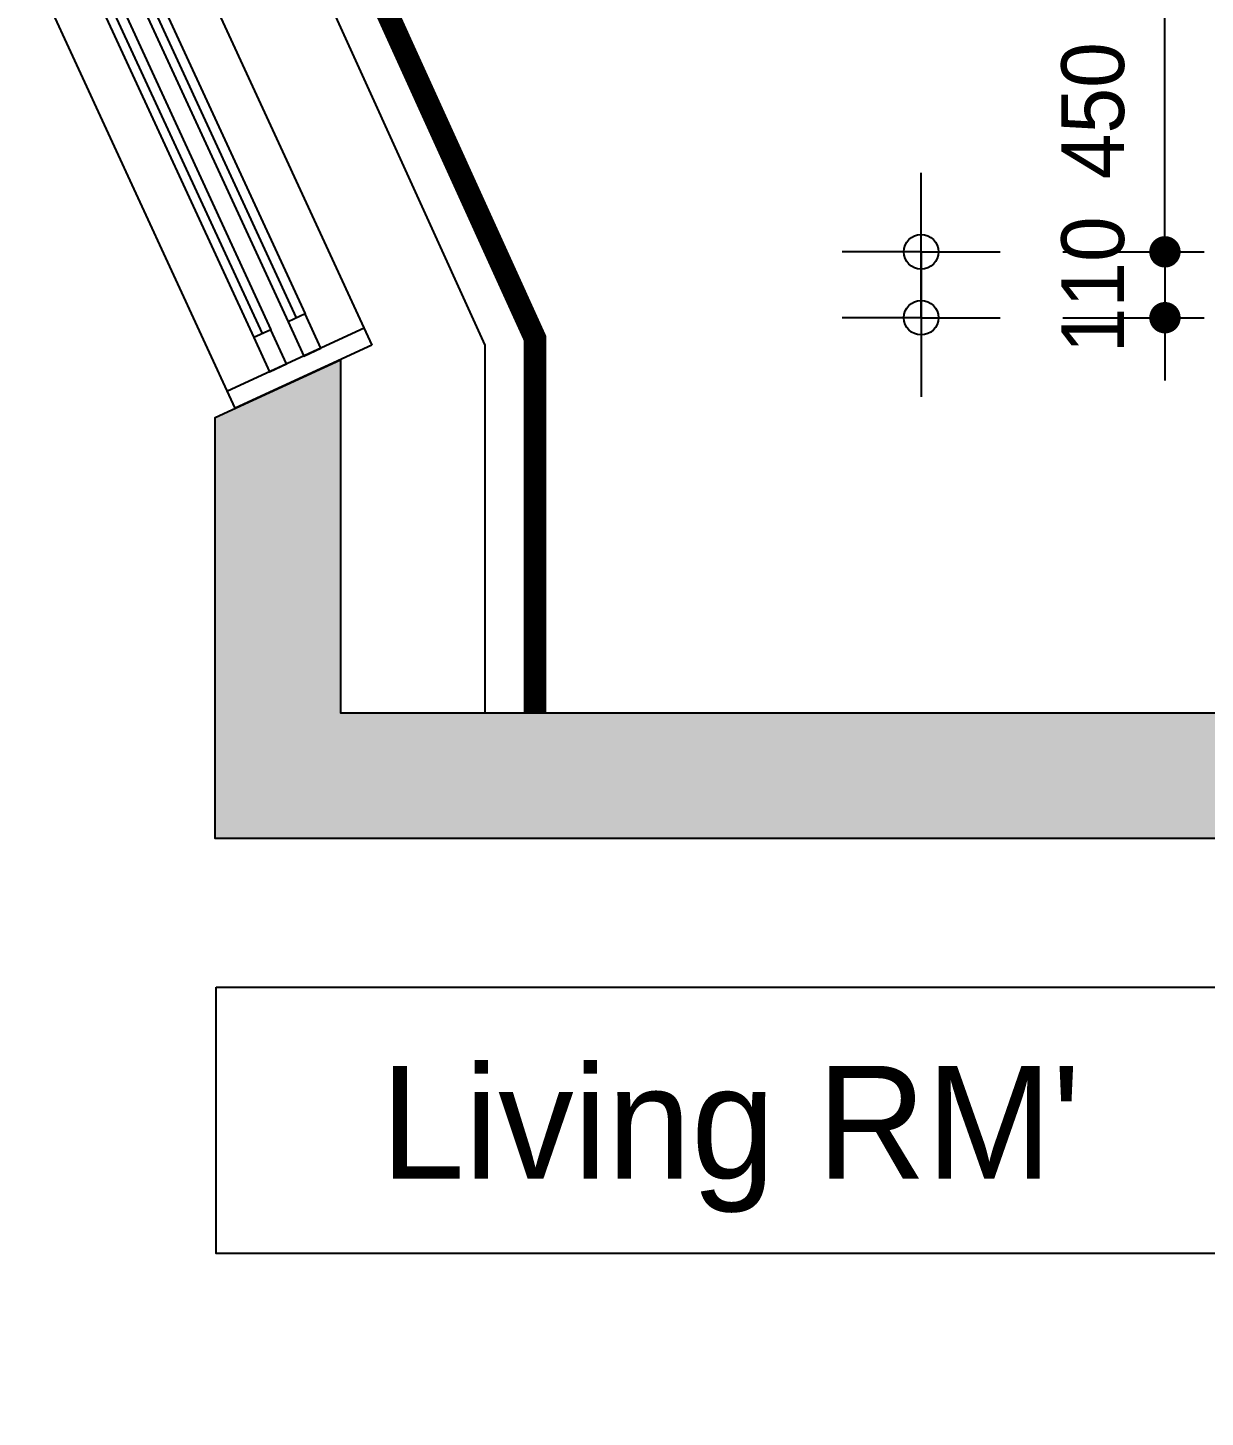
# Model space of a CAD drawing. Header units: millimetres. Extents: x 0 to 400063, y 963 to 238763.
# Drawn here: x 93354 to 95232, y 113700 to 115914 of the extents above; entities that cross this region are included whole.
import ezdxf
from ezdxf.enums import TextEntityAlignment as Align

# ---------------------------------------------------------------- set-up
doc = ezdxf.new("R2010")
doc.units = ezdxf.units.MM
doc.header["$LTSCALE"] = 40
doc.header["$PDMODE"] = 34
doc.linetypes.add('HID', pattern=[2.3, 1.5, -0.8])
doc.layers.get('Defpoints').update_dxf_attribs({"color": 249})
doc.layers.add('.', color=7, linetype='Continuous', lineweight=13)
for name, color, linetype in [('2sec', 2, 'Continuous'), ('3TI-CE-LIGHT', 6, 'Continuous'), ('DIM', 8, 'Continuous'), ('GPG-TEXT', 3, 'Continuous'), ('SOL253', 253, 'Continuous'), ('도면층4', 4, 'Continuous'), ('도면층5', 5, 'Continuous'), ('도면층8', 253, 'Continuous')]:
    doc.layers.add(name, color=color, linetype=linetype)
doc.styles.add('GHS', font='stylu.ttf')
doc.styles.add('울릉도 L', font='HYWULM.TTF')
doc.dimstyles.new('황금손50', dxfattribs={"dimscale": 50, "dimtxt": 3, "dimasz": 1, "dimexe": 1.25, "dimexo": 2, "dimgap": 1.25, "dimtad": 1, "dimdec": 0, "dimzin": 9, "dimtxsty": '울릉도 L', "dimblk": 'DOT', "dimcen": 2.5, "dimclrd": 1, "dimclre": 1, "dimadec": 0, "dimazin": 0, "dimtfac": 1, "dimtdec": 0, "dimtix": 1, "dimtmove": 0, "dimatfit": 2, "dimldrblk": 'DOT', "dimfxl": 0, "dimarcsym": 0})

# ---------------------------------------------------------------- blocks, each defined once
blk = doc.blocks.new('_Dot')
at = {"color": 0, "lineweight": -2}
blk.add_line((-0.5, 0), (-1, 0), dxfattribs=at)
at = {"color": 0, "const_width": 0.5}
blk.add_lwpolyline([(-0.25, 0, 1), (0.25, 0, 1)], format="xyb", close=True, dxfattribs=at)
blk = doc.blocks.new('*D227')
at = {"layer": 'Defpoints', "color": 0}
for p in [(94904.7, 116007.2), (95167.4, 116007.2), (94904.7, 115557.2)]:
    blk.add_point(p, dxfattribs=at)
at = {"layer": 'DIM', "color": 1, "lineweight": -2}
for p, q in [((95004.7, 116007.2), (95229.9, 116007.2)), ((95167.4, 115607.2), (95167.4, 115957.2)), ((95004.7, 115557.2), (95229.9, 115557.2))]:
    blk.add_line(p, q, dxfattribs=at)
at = {"layer": 'DIM', "color": 1, "lineweight": -2, "xscale": 50, "yscale": 50, "zscale": 50}
for p, rotation in [((95167.4, 116007.2), 90), ((95167.4, 115557.2), 270)]:
    blk.add_blockref('_Dot', p, dxfattribs=dict(at, rotation=rotation))
at = {"layer": 'DIM', "color": 0, "insert": (95052.9, 115782.2), "char_height": 100, "attachment_point": 5, "rotation": 90, "style": '울릉도 L'}
blk.add_mtext('450', dxfattribs=at)
blk = doc.blocks.new('*D228')
at = {"layer": 'Defpoints', "color": 0}
for p in [(94904.7, 115557.2), (94904.7, 115452.2), (95167.4, 115452.2)]:
    blk.add_point(p, dxfattribs=at)
at = {"layer": 'DIM', "color": 1, "lineweight": -2}
for p, q in [((95167.4, 115607.2), (95167.4, 115657.2)), ((95004.7, 115557.2), (95229.9, 115557.2)), ((95167.4, 115557.2), (95167.4, 115452.2)), ((95004.7, 115452.2), (95229.9, 115452.2)), ((95167.4, 115402.2), (95167.4, 115352.2))]:
    blk.add_line(p, q, dxfattribs=at)
at = {"layer": 'DIM', "color": 1, "lineweight": -2, "xscale": 50, "yscale": 50, "zscale": 50}
for p, rotation in [((95167.4, 115557.2), 270), ((95167.4, 115452.2), 90)]:
    blk.add_blockref('_Dot', p, dxfattribs=dict(at, rotation=rotation))
at = {"layer": 'DIM', "color": 0, "insert": (95052.9, 115504.7), "char_height": 100, "attachment_point": 5, "rotation": 90, "style": '울릉도 L'}
blk.add_mtext('110', dxfattribs=at)

msp = doc.modelspace()

# ---------------------------------------------------------------- hatches: boundary and pattern name
at = {"layer": '.'}
h = msp.add_hatch(color=251, dxfattribs=at)
h.dxf.hatch_style = 1
h.paths.add_polyline_path([(93853.2, 115385.2), (93653.2, 115293), (93653.2, 114622.2), (96087.5, 114622.2), (96087.5, 114822.2), (93853.2, 114822.2)])
h.paths.add_polyline_path([(99106.2, 114822.2), (96087.5, 114822.2), (96087.5, 114622.2), (99106.2, 114622.2)])
h.paths.add_polyline_path([(103984.1, 114767.2), (103524.1, 114767.2), (103524.1, 115409.2), (103324.1, 115409.2), (103324.1, 114822.2), (100618.2, 114822.2), (100618.2, 116297.2), (100464.1, 116297.2), (100463.2, 114822.2), (100068.2, 114822.2), (100068.2, 114622.2), (103777.1, 114622.2), (103777.1, 113259.2), (104937.1, 113259.2), (104937.1, 113947.2), (104814.1, 113947.2), (104814.1, 113382.2), (103984.1, 113382.2)])
h.paths.add_polyline_path([(103524.1, 117222.2), (103600.7, 117222.2), (103600.7, 117382.2), (100463.2, 117382.2), (100463.2, 117197.2), (100618.2, 117197.2), (100618.2, 117222.2), (103324.1, 117222.2), (103324.1, 116589.2), (103524.1, 116589.2)])
h.paths.add_polyline_path([(105592.2, 117637.2), (105392.2, 117637.2), (105392.2, 117382.2), (104395.7, 117382.2), (104395.7, 117222.2), (104584.1, 117222.2), (104584.1, 116622.2), (105414.1, 116622.2), (105414.1, 116482.2), (105592.2, 116482.2), (105592.2, 116622.2)])
h.paths.add_polyline_path([(104773.2, 117222.2), (105392.2, 117222.2), (105392.2, 116822.2), (104773.2, 116822.2)], flags=16)
h.paths.add_polyline_path([(105592.2, 120113.2), (102167.2, 120113.2), (102167.2, 119957.2), (105392.2, 119957.2), (105392.2, 119707.2), (105592.2, 119707.2)])
h.paths.add_polyline_path([(101264.2, 120113.2), (101252.2, 120113.2), (101252.2, 121753.2), (100627.2, 121753.2), (100627.2, 123198.2), (105367.2, 123198.2), (105367.2, 122488.2), (105592.2, 122488.2), (105592.2, 123398.2), (95324.2, 123398.2), (95324.2, 123480.2), (93504.2, 123480.2), (93504.2, 121396.2), (93696.2, 121396.2), (93696.2, 121334.2), (93896.2, 121334.2), (93896.2, 121396.2), (95124.2, 121396.2), (95124.2, 121282.2), (95324.2, 121282.2), (95324.2, 121595.2), (93704.2, 121595.2), (93704.2, 123280.2), (95174.2, 123280.2), (95174.2, 122320.2), (95324.2, 122320.2), (95324.2, 123198.2), (98619.2, 123198.2), (98619.2, 122450.2), (98769.2, 122450.2), (98769.2, 123198.2), (100114.2, 123198.2), (100114.2, 121753.2), (98619.2, 121753.2), (98619.2, 119821.2), (98774.2, 119821.2), (98774.2, 119957.2), (98789.2, 119957.2), (98789.2, 120107.2), (98774.2, 120107.2), (98774.2, 121557.2), (100359.2, 121557.2), (101109.2, 121557.2), (101109.2, 120107.2), (100359.2, 120107.2), (99589.2, 120107.2), (99589.2, 119957.2), (101264.2, 119957.2)])
h.paths.add_polyline_path([(100477.2, 121753.2), (100264.2, 121753.2), (100264.2, 123198.2), (100477.2, 123198.2)], flags=16)
h.paths.add_polyline_path([(98774.2, 118932.2), (95324.2, 118932.2), (95324.2, 119182.2), (95124.2, 119182.2), (95124.2, 118932.2), (95006.2, 118932.2), (95006.2, 118732.2), (98774.2, 118732.2)])
h.paths.add_polyline_path([(93973.2, 118932.2), (93896.2, 118932.2), (93896.2, 118994.2), (93696.2, 118994.2), (93695, 118749.2), (93853.2, 118732.2), (93973.2, 118732.2)])

# ---------------------------------------------------------------- linework, layer by layer
at = {"layer": '2sec'}
msp.add_lwpolyline([(99106.2, 114622.2), (93653.2, 114622.2), (93653.2, 115293), (93853.2, 115385.2), (93853.2, 114822.2), (99106.2, 114822.2)], close=True, dxfattribs=at)
at = {"layer": '3TI-CE-LIGHT', "color": 1}
for p, q in [((94778.7, 115557.2), (94778.7, 115683.2)), ((94778.7, 115468.1), (94778.7, 115594.1)), ((94778.7, 115452.2), (94778.7, 115578.2)), ((94778.7, 115557.2), (94652.7, 115557.2)), ((94778.7, 115557.2), (94904.7, 115557.2)), ((94778.7, 115557.2), (94778.7, 115431.2)), ((94778.7, 115452.2), (94652.7, 115452.2)), ((94778.7, 115452.2), (94904.7, 115452.2)), ((94778.7, 115452.2), (94778.7, 115326.2))]:
    msp.add_line(p, q, dxfattribs=at)
at = {"layer": '3TI-CE-LIGHT', "color": 1, "linetype": 'HID', "const_width": 36}
msp.add_lwpolyline([(94112.9, 118726.8), (93833.5, 116144.7), (94163.2, 115419.1), (94163.2, 114822.2)], dxfattribs=at)
at = {"layer": '3TI-CE-LIGHT'}
for centre in [(94778.7, 115557.2), (94778.7, 115452.2)]:
    msp.add_circle(centre, 27.5, dxfattribs=at)
at = {"layer": 'SOL253'}
msp.add_lwpolyline([(93654.5, 114385.2), (95816.6, 114385.2), (95816.6, 113960.7), (93654.5, 113960.7)], close=True, dxfattribs=at)
at = {"layer": '도면층4'}
for p, q in [((93572.4, 116125.7), (93903.2, 115408.3)), ((93685.3, 115307.8), (93354.4, 116025.1)), ((93782.9, 115451.9), (93527.4, 116005.8)), ((93728.4, 115426.8), (93472.9, 115980.7)), ((93890.6, 115435.5), (93672.7, 115335)), ((93903.2, 115408.3), (93685.3, 115307.8))]:
    msp.add_line(p, q, dxfattribs=at)
for points in [[(93796.5, 115458.2), (93769.3, 115445.6), (93794.4, 115391.1), (93821.6, 115403.7)], [(93742, 115433), (93714.8, 115420.5), (93739.9, 115366), (93767.1, 115378.6)]]:
    msp.add_lwpolyline(points, close=True, dxfattribs=at)
at = {"layer": '도면층5'}
for p, q in [((93541, 116012.1), (93796.5, 115458.2)), ((93513.8, 115999.5), (93769.3, 115445.6)), ((93459.3, 115974.4), (93714.8, 115420.5)), ((93486.6, 115987), (93742, 115433))]:
    msp.add_line(p, q, dxfattribs=at)
at = {"layer": '도면층8'}
msp.add_lwpolyline([(94033.2, 118732.2), (93752.3, 116136.5), (94083.2, 115408.3), (94083.2, 114822.2)], dxfattribs=at)

# ---------------------------------------------------------------- texts
at = {"layer": 'GPG-TEXT', "style": 'GHS'}
msp.add_text("Living RM'", height=180, dxfattribs=at).set_placement((94475.1, 114079.6), align=Align.CENTER)

# ---------------------------------------------------------------- dimensions: what is measured, and where the dimension line sits
at = {"layer": 'DIM'}
dim = msp.add_linear_dim(base=(95167.4, 116007.2), p1=(94904.7, 115557.2), p2=(94904.7, 116007.2), angle=90, dimstyle='황금손50', override={"dimtxt": 2}, dxfattribs=at)
dim.commit()
dim.dimension.update_dxf_attribs({"geometry": '*D227', "text_midpoint": (95052.9, 115782.2)})
dim = msp.add_linear_dim(base=(95167.4, 115452.2), p1=(94904.7, 115557.2), p2=(94904.7, 115452.2), angle=90, text='110', dimstyle='황금손50', override={"dimtxt": 2}, dxfattribs=at)
dim.commit()
dim.dimension.update_dxf_attribs({"geometry": '*D228', "text_midpoint": (95167.4, 115504.7), "dimtype": 160})

doc.saveas('drawing.dxf')
